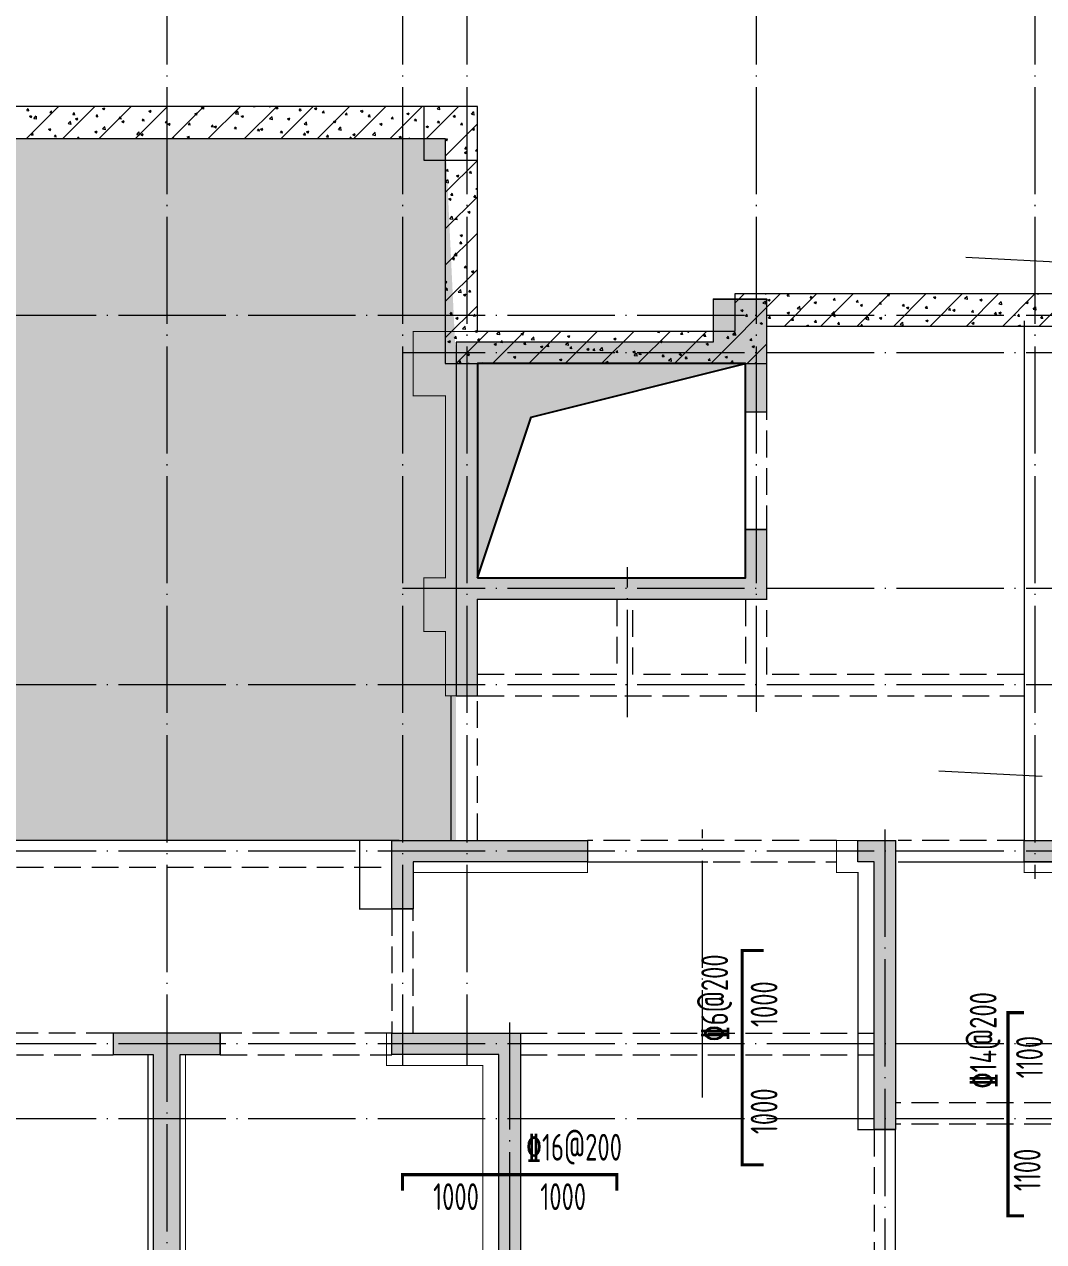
# Model space of a CAD drawing. Extents: x 5874492 to 7194610, y -939842 to -279257.
# Drawn here: x 6630483 to 6639994, y -446953 to -435591 of the extents above; entities that cross this region are included whole.
import ezdxf
from ezdxf.enums import TextEntityAlignment as Align

# ---------------------------------------------------------------- set-up
doc = ezdxf.new("R2010")
doc.units = 0
doc.header["$LTSCALE"] = 1000
doc.linetypes.add('DASH', pattern=[0.35, 0.25, -0.1])
doc.linetypes.add('DOTE', pattern=[2.42, 2, -0.2, 0.02, -0.2])
for name, color, linetype, lineweight in [('A-轴线-塔楼', 1, 'DOTE', 9), ('A-轴线-隔墙', 41, 'DOTE', 9), ('S-基础-DQ', 6, 'Continuous', 20), ('S-基础-HATCH', 251, 'Continuous', 20), ('S-墙柱-HATCH', 251, 'Continuous', 20), ('S-墙柱-WALL', 6, 'Continuous', 20), ('S-板-BEAM', 4, 'DASH', 20), ('S-板-BEAM-CON', 2, 'Continuous', 20), ('S-板-COLU', 50, 'DASH', 20), ('S-板-板面填充', 251, 'Continuous', 20), ('S-板-楼板负筋', 1, 'Continuous', 20), ('S-板-楼板负筋文字', 7, 'Continuous', 20)]:
    doc.layers.add(name, color=color, linetype=linetype, lineweight=lineweight)
doc.layers.add('HOLE', color=5, linetype='Continuous')
doc.layers.add('HOLE_HATCH', color=9, linetype='Continuous')
doc.styles.add('TSSD_Rein', font='tssdeng.shx', dxfattribs={"width": 0.7, "bigfont": 'hztxt.shx'})
doc.styles.add('样式 1', font='tssdeng.shx', dxfattribs={"width": 0.7, "bigfont": 'tssdchn.shx'})

# ---------------------------------------------------------------- blocks, each defined once
blk = doc.blocks.new('ndgfjhgkjhk')
at = {"layer": 'S-板-BEAM'}
for p, q in [((6639995, -516380), (6639995, -515255)), ((6638595, -517005), (6638595, -517705)), ((6638745, -517705), (6638745, -517005)), ((6639795, -517005), (6639795, -517705)), ((6639995, -517705), (6639995, -517005)), ((6638595, -517705), (6637295, -517705)), ((6639795, -517705), (6638745, -517705)), ((6642395, -517705), (6639995, -517705)), ((6637295, -517905), (6638670, -517905)), ((6637295, -519255), (6637295, -517905)), ((6638670, -517905), (6642395, -517905)), ((6639420, -519255), (6638320, -519255)), ((6640645, -519255), (6639420, -519255)), ((6642395, -519255), (6641220, -519255)), ((6638320, -519455), (6639345, -519455)), ((6639495, -519455), (6640645, -519455)), ((6632295, -519505), (6636445, -519505)), ((6636495, -519895), (6636495, -521055)), ((6636695, -521055), (6636695, -519895)), ((6633895, -521055), (6632295, -521055)), ((6636495, -521055), (6634895, -521055)), ((6637695, -521055), (6640995, -521055)), ((6632295, -521255), (6633895, -521255)), ((6634895, -521255), (6636495, -521255)), ((6637695, -521255), (6640995, -521255)), ((6645095, -521705), (6641195, -521705)), ((6640995, -521955), (6640995, -525605)), ((6645095, -521905), (6641195, -521905))]:
    blk.add_line(p, q, dxfattribs=at)
at = {"layer": 'S-板-BEAM-CON'}
for p, q in [((6642395, -514405), (6642395, -515705)), ((6639795, -515255), (6639795, -516380)), ((6642395, -515705), (6642395, -517905)), ((6637045, -517905), (6637045, -519255)), ((6642395, -517905), (6642395, -519255)), ((6636563, -519255), (6630345, -519255)), ((6638320, -519455), (6639445, -519455)), ((6641220, -519455), (6642945, -519455)), ((6641195, -525605), (6641195, -521955))]:
    blk.add_line(p, q, dxfattribs=at)
blk = doc.blocks.new('ZHOUWANG2')
at = {"layer": 'A-轴线-塔楼', "linetype": 'DOTE', "ltscale": 0.5}
for p, q in [((197846, 135010), (197846, 108021)), ((200046, 135010), (200046, 124670)), ((200646, 135010), (200646, 124670)), ((203346, 135010), (203346, 127970)), ((205946, 135010), (205946, 126410)), ((227437, 131670), (165262, 131670)), ((227437, 131320), (200046, 131320)), ((227437, 129120), (200046, 129120)), ((227437, 128220), (165262, 128220)), ((204546, 126870), (204546, 108021)), ((227437, 126670), (165262, 126670)), ((201046, 125070), (201046, 107175)), ((227437, 124870), (165262, 124870)), ((227437, 124170), (165262, 124170))]:
    blk.add_line(p, q, dxfattribs=at)
at = {"layer": 'A-轴线-塔楼', "ltscale": 0.5}
for p, q in [((223182, 131274), (205302, 132209)), ((222931, 126481), (205051, 127416))]:
    blk.add_line(p, q, dxfattribs=at)
at = {"layer": 'A-轴线-隔墙', "ltscale": 0.5}
for p, q in [((202146, 127920), (202146, 129320)), ((202846, 124370), (202846, 126870))]:
    blk.add_line(p, q, dxfattribs=at)
blk = doc.blocks.new('sfdgjhgfhgkjhk')
at = {"layer": 'S-基础-DQ'}
for points in [[(6945492, 358792), (6945492, 356336), (6963809, 356336), (6963809, 354236), (6966809, 354236), (6966809, 354586), (6971909, 354586), (6971909, 347036), (6977909, 347036), (6977909, 339686), (6931592, 339686), (6931592, 336294)], [(6931892, 336294), (6931892, 339386), (6978209, 339386), (6978209, 347336), (6972209, 347336), (6972209, 354886), (6966509, 354886), (6966509, 354536), (6964109, 354536), (6964109, 356636), (6945792, 356636), (6945792, 358792)]]:
    blk.add_lwpolyline(points, dxfattribs=at)
blk.add_lwpolyline([(6964109, 356136), (6964109, 356636), (6963609, 356636), (6963609, 356136)], close=True, dxfattribs=at)
at = {"layer": 'S-基础-HATCH'}
for p, q in [((6959900, 356336), (6960200, 356636)), ((6959904, 356599), (6959918, 356616)), ((6959904, 356599), (6959922, 356597)), ((6959923, 356594), (6959919, 356613)), ((6959928, 356545), (6959949, 356553)), ((6959928, 356545), (6959943, 356535)), ((6959944, 356531), (6959950, 356549)), ((6959969, 356525), (6959992, 356550)), ((6959996, 356518), (6959993, 356547)), ((6960119, 356580), (6960134, 356597)), ((6960119, 356580), (6960137, 356579)), ((6960138, 356575), (6960134, 356594)), ((6960188, 356636), (6960195, 356631)), ((6960196, 356628), (6960198, 356636)), ((6960239, 356336), (6960539, 356636)), ((6960334, 356561), (6960349, 356579)), ((6960334, 356561), (6960352, 356560)), ((6960353, 356556), (6960350, 356575)), ((6960550, 356543), (6960564, 356560)), ((6960568, 356538), (6960565, 356556)), ((6960579, 356336), (6960879, 356636)), ((6960611, 356617), (6960632, 356625)), ((6960611, 356617), (6960626, 356607)), ((6960627, 356604), (6960633, 356622)), ((6960918, 356336), (6961218, 356636)), ((6961042, 356593), (6961063, 356601)), ((6961042, 356593), (6961057, 356583)), ((6961058, 356580), (6961064, 356598)), ((6961257, 356336), (6961557, 356636)), ((6961473, 356569), (6961494, 356577)), ((6961473, 356569), (6961488, 356559)), ((6961489, 356556), (6961495, 356574)), ((6961530, 356619), (6961547, 356636)), ((6961530, 356619), (6961557, 356615)), ((6961557, 356612), (6961555, 356636)), ((6961597, 356336), (6961897, 356636)), ((6961850, 356569), (6961874, 356594)), ((6961850, 356569), (6961877, 356565)), ((6961878, 356562), (6961874, 356591)), ((6961905, 356545), (6961926, 356553)), ((6961905, 356545), (6961920, 356535)), ((6961920, 356532), (6961926, 356550)), ((6961936, 356336), (6962236, 356636)), ((6962017, 356636), (6962032, 356635)), ((6962033, 356631), (6962032, 356636)), ((6962165, 356636), (6962172, 356632)), ((6962172, 356629), (6962175, 356636)), ((6962229, 356618), (6962244, 356635)), ((6962229, 356618), (6962247, 356616)), ((6962248, 356613), (6962244, 356631)), ((6962276, 356336), (6962576, 356636)), ((6962445, 356599), (6962459, 356616)), ((6962445, 356599), (6962462, 356597)), ((6962463, 356594), (6962460, 356613)), ((6962588, 356618), (6962609, 356626)), ((6962588, 356618), (6962603, 356608)), ((6962603, 356605), (6962610, 356623)), ((6962615, 356336), (6962915, 356636)), ((6962660, 356580), (6962674, 356597)), ((6962660, 356580), (6962678, 356578)), ((6962678, 356575), (6962675, 356594)), ((6962875, 356561), (6962889, 356578)), ((6962875, 356561), (6962893, 356560)), ((6962893, 356556), (6962890, 356575)), ((6962955, 356336), (6963255, 356636)), ((6963019, 356594), (6963040, 356602)), ((6963019, 356594), (6963034, 356584)), ((6963035, 356581), (6963041, 356599)), ((6963090, 356542), (6963105, 356560)), ((6963109, 356537), (6963105, 356556)), ((6963294, 356336), (6963594, 356636)), ((6963450, 356570), (6963471, 356578)), ((6963450, 356570), (6963465, 356560)), ((6963466, 356557), (6963472, 356575)), ((6963633, 356336), (6963933, 356636)), ((6963732, 356613), (6963754, 356636)), ((6963732, 356613), (6963758, 356609)), ((6963759, 356606), (6963756, 356635)), ((6963881, 356546), (6963902, 356554)), ((6963881, 356546), (6963896, 356536)), ((6963897, 356533), (6963903, 356551)), ((6964052, 356563), (6964075, 356588)), ((6964052, 356563), (6964078, 356559)), ((6964079, 356556), (6964076, 356585)), ((6959969, 356525), (6959996, 356521)), ((6960107, 356424), (6960128, 356432)), ((6960289, 356476), (6960313, 356500)), ((6960289, 356476), (6960316, 356471)), ((6960317, 356469), (6960313, 356497)), ((6960359, 356521), (6960380, 356529)), ((6960359, 356521), (6960374, 356511)), ((6960375, 356507), (6960381, 356525)), ((6960550, 356543), (6960567, 356541)), ((6960609, 356426), (6960633, 356450)), ((6960637, 356419), (6960633, 356447)), ((6960765, 356524), (6960779, 356541)), ((6960765, 356524), (6960783, 356522)), ((6960783, 356519), (6960780, 356538)), ((6960790, 356497), (6960811, 356505)), ((6960790, 356497), (6960805, 356487)), ((6960806, 356483), (6960812, 356501)), ((6960980, 356505), (6960994, 356522)), ((6960980, 356505), (6960998, 356503)), ((6960999, 356500), (6960995, 356519)), ((6961195, 356486), (6961210, 356503)), ((6961195, 356486), (6961213, 356484)), ((6961214, 356481), (6961210, 356500)), ((6961221, 356473), (6961242, 356481)), ((6961221, 356473), (6961236, 356462)), ((6961237, 356459), (6961243, 356477)), ((6961410, 356467), (6961425, 356484)), ((6961410, 356467), (6961428, 356466)), ((6961429, 356462), (6961425, 356481)), ((6961625, 356448), (6961640, 356466)), ((6961625, 356448), (6961643, 356447)), ((6961644, 356443), (6961641, 356462)), ((6961653, 356449), (6961674, 356457)), ((6961653, 356449), (6961667, 356438)), ((6961668, 356435), (6961674, 356453)), ((6961841, 356430), (6961855, 356447)), ((6961859, 356425), (6961856, 356443)), ((6962084, 356424), (6962105, 356433)), ((6962170, 356520), (6962194, 356544)), ((6962170, 356520), (6962197, 356515)), ((6962198, 356513), (6962194, 356541)), ((6962336, 356521), (6962357, 356529)), ((6962336, 356521), (6962351, 356511)), ((6962351, 356508), (6962357, 356526)), ((6962491, 356470), (6962514, 356494)), ((6962491, 356470), (6962517, 356466)), ((6962518, 356463), (6962515, 356491)), ((6962767, 356497), (6962788, 356505)), ((6962767, 356497), (6962782, 356487)), ((6962782, 356484), (6962789, 356502)), ((6962811, 356420), (6962834, 356445)), ((6962838, 356413), (6962835, 356442)), ((6963090, 356542), (6963108, 356541)), ((6963198, 356473), (6963219, 356481)), ((6963198, 356473), (6963213, 356463)), ((6963214, 356460), (6963220, 356478)), ((6963305, 356523), (6963320, 356541)), ((6963305, 356523), (6963323, 356522)), ((6963324, 356519), (6963320, 356537)), ((6963520, 356505), (6963535, 356522)), ((6963520, 356505), (6963538, 356503)), ((6963539, 356500), (6963536, 356519)), ((6963629, 356449), (6963650, 356457)), ((6963629, 356449), (6963644, 356439)), ((6963645, 356436), (6963651, 356454)), ((6963736, 356486), (6963750, 356503)), ((6963736, 356486), (6963754, 356484)), ((6963754, 356481), (6963751, 356500)), ((6963809, 356173), (6964109, 356473)), ((6963951, 356467), (6963965, 356484)), ((6963951, 356467), (6963969, 356465)), ((6963969, 356462), (6963966, 356481)), ((6964060, 356425), (6964081, 356433)), ((6959946, 356373), (6959960, 356391)), ((6959946, 356373), (6959964, 356372)), ((6959964, 356368), (6959961, 356387)), ((6960107, 356424), (6960122, 356414)), ((6960123, 356410), (6960129, 356429)), ((6960161, 356355), (6960175, 356372)), ((6960161, 356355), (6960179, 356353)), ((6960179, 356350), (6960176, 356368)), ((6960376, 356336), (6960390, 356353)), ((6960394, 356336), (6960391, 356350)), ((6960538, 356400), (6960559, 356408)), ((6960538, 356400), (6960553, 356390)), ((6960554, 356386), (6960560, 356405)), ((6960609, 356426), (6960636, 356422)), ((6960930, 356376), (6960953, 356401)), ((6960930, 356376), (6960956, 356372)), ((6960957, 356369), (6960954, 356398)), ((6960969, 356376), (6960990, 356384)), ((6960969, 356376), (6960984, 356366)), ((6960985, 356362), (6960991, 356381)), ((6961259, 356336), (6961273, 356351)), ((6961275, 356336), (6961274, 356348)), ((6961400, 356352), (6961421, 356360)), ((6961400, 356352), (6961415, 356342)), ((6961416, 356338), (6961422, 356356)), ((6961841, 356430), (6961859, 356428)), ((6962056, 356411), (6962070, 356428)), ((6962056, 356411), (6962074, 356409)), ((6962074, 356406), (6962071, 356425)), ((6962084, 356424), (6962099, 356414)), ((6962099, 356411), (6962105, 356429)), ((6962271, 356392), (6962285, 356409)), ((6962271, 356392), (6962289, 356390)), ((6962290, 356387), (6962286, 356406)), ((6962486, 356373), (6962501, 356390)), ((6962486, 356373), (6962504, 356372)), ((6962505, 356368), (6962501, 356387)), ((6962515, 356400), (6962536, 356409)), ((6962515, 356400), (6962530, 356390)), ((6962530, 356387), (6962537, 356405)), ((6962701, 356354), (6962716, 356372)), ((6962701, 356354), (6962719, 356353)), ((6962720, 356349), (6962716, 356368)), ((6962811, 356420), (6962837, 356416)), ((6962917, 356336), (6962931, 356353)), ((6962934, 356336), (6962932, 356349)), ((6962946, 356376), (6962967, 356384)), ((6962946, 356376), (6962961, 356366)), ((6962962, 356363), (6962968, 356381)), ((6963131, 356371), (6963154, 356395)), ((6963131, 356371), (6963158, 356366)), ((6963158, 356364), (6963155, 356392)), ((6963377, 356352), (6963398, 356360)), ((6963377, 356352), (6963392, 356342)), ((6963393, 356339), (6963399, 356357)), ((6963466, 356336), (6963474, 356345)), ((6963476, 356336), (6963475, 356342)), ((6963809, 356329), (6963829, 356336)), ((6963809, 356328), (6963823, 356318)), ((6963824, 356315), (6963830, 356333)), ((6964060, 356425), (6964075, 356415)), ((6964076, 356412), (6964082, 356430)), ((6963987, 356208), (6964008, 356216)), ((6963987, 356208), (6964002, 356198)), ((6963992, 356241), (6964007, 356259)), ((6963992, 356241), (6964010, 356240)), ((6964003, 356194), (6964009, 356212)), ((6964011, 356236), (6964008, 356255)), ((6964091, 356222), (6964109, 356240)), ((6964091, 356222), (6964109, 356219)), ((6963809, 355833), (6964109, 356133)), ((6963819, 356034), (6963833, 356052)), ((6963819, 356034), (6963837, 356033)), ((6963837, 356030), (6963834, 356048)), ((6963914, 355990), (6963935, 355998)), ((6963914, 355990), (6963929, 355980)), ((6963930, 355977), (6963936, 355995)), ((6964034, 356016), (6964048, 356033)), ((6964034, 356016), (6964052, 356014)), ((6964053, 356011), (6964049, 356030)), ((6963811, 355929), (6963834, 355954)), ((6963811, 355929), (6963838, 355925)), ((6963838, 355922), (6963835, 355951)), ((6964093, 355869), (6964109, 355875)), ((6964093, 355869), (6964108, 355859)), ((6963809, 355494), (6964109, 355794)), ((6963841, 355773), (6963862, 355781)), ((6963841, 355773), (6963856, 355762)), ((6963857, 355759), (6963863, 355777)), ((6963860, 355809), (6963875, 355826)), ((6963860, 355809), (6963878, 355807)), ((6963879, 355804), (6963876, 355823)), ((6964076, 355790), (6964090, 355807)), ((6964076, 355790), (6964094, 355788)), ((6964094, 355785), (6964091, 355804)), ((6964109, 355856), (6964109, 355856)), ((6964020, 355652), (6964041, 355660)), ((6964020, 355652), (6964035, 355642)), ((6964036, 355638), (6964042, 355656)), ((6963851, 355587), (6963874, 355612)), ((6963851, 355587), (6963878, 355583)), ((6963878, 355580), (6963875, 355609)), ((6963902, 355583), (6963917, 355600)), ((6963902, 355583), (6963920, 355582)), ((6963921, 355578), (6963917, 355597)), ((6963809, 355154), (6964109, 355454)), ((6963947, 355434), (6963968, 355442)), ((6963947, 355434), (6963962, 355424)), ((6963963, 355421), (6963969, 355439)), ((6963944, 355358), (6963958, 355375)), ((6963944, 355358), (6963962, 355356)), ((6963962, 355353), (6963959, 355371)), ((6963874, 355217), (6963895, 355225)), ((6963874, 355217), (6963889, 355207)), ((6963890, 355203), (6963896, 355221)), ((6963891, 355246), (6963914, 355270)), ((6963891, 355246), (6963917, 355241)), ((6963918, 355239), (6963915, 355267)), ((6963809, 354815), (6964109, 355115)), ((6963985, 355132), (6964000, 355149)), ((6963985, 355132), (6964003, 355130)), ((6964004, 355127), (6964000, 355146)), ((6964053, 355096), (6964074, 355104)), ((6964053, 355096), (6964068, 355086)), ((6964069, 355082), (6964075, 355101)), ((6963809, 355002), (6963822, 355007)), ((6963809, 354994), (6963816, 354989)), ((6963817, 354986), (6963823, 355004)), ((6963812, 354925), (6963826, 354942)), ((6963812, 354925), (6963830, 354923)), ((6963830, 354920), (6963827, 354939)), ((6963930, 354904), (6963954, 354928)), ((6963930, 354904), (6963957, 354900)), ((6963958, 354897), (6963954, 354925)), ((6963980, 354878), (6964001, 354886)), ((6963980, 354878), (6963995, 354868)), ((6963996, 354865), (6964002, 354883)), ((6964027, 354906), (6964041, 354923)), ((6964027, 354906), (6964045, 354905)), ((6964046, 354901), (6964042, 354920)), ((6966285, 354236), (6966935, 354886)), ((6966509, 354800), (6966596, 354886)), ((6966794, 354886), (6966801, 354886)), ((6966801, 354882), (6966801, 354886)), ((6966974, 354586), (6967274, 354886)), ((6966998, 354868), (6967012, 354886)), ((6966998, 354868), (6967016, 354867)), ((6967016, 354863), (6967013, 354882)), ((6967213, 354849), (6967227, 354867)), ((6967213, 354849), (6967231, 354848)), ((6967232, 354845), (6967228, 354863)), ((6967314, 354586), (6967614, 354886)), ((6967428, 354831), (6967443, 354848)), ((6967447, 354826), (6967443, 354845)), ((6967653, 354586), (6967953, 354886)), ((6967934, 354880), (6967951, 354886)), ((6967934, 354880), (6967949, 354870)), ((6967949, 354866), (6967955, 354884)), ((6967993, 354586), (6968293, 354886)), ((6968332, 354586), (6968632, 354886)), ((6968361, 354885), (6968360, 354886)), ((6968365, 354856), (6968386, 354864)), ((6968365, 354856), (6968380, 354846)), ((6968380, 354842), (6968387, 354860)), ((6968653, 354843), (6968677, 354867)), ((6968653, 354843), (6968680, 354838)), ((6968672, 354586), (6968972, 354886)), ((6968681, 354836), (6968677, 354864)), ((6969011, 354586), (6969311, 354886)), ((6969332, 354886), (6969341, 354885)), ((6969342, 354882), (6969341, 354886)), ((6969350, 354586), (6969650, 354886)), ((6963809, 354476), (6964109, 354776)), ((6966567, 354734), (6966588, 354742)), ((6966567, 354734), (6966582, 354724)), ((6966583, 354721), (6966589, 354739)), ((6966772, 354799), (6966796, 354823)), ((6966772, 354799), (6966799, 354795)), ((6966799, 354792), (6966796, 354820)), ((6966819, 354831), (6966840, 354839)), ((6966819, 354831), (6966834, 354821)), ((6966835, 354818), (6966841, 354836)), ((6967092, 354749), (6967116, 354773)), ((6967092, 354749), (6967119, 354745)), ((6967120, 354742), (6967116, 354770)), ((6967251, 354807), (6967272, 354815)), ((6967251, 354807), (6967265, 354797)), ((6967266, 354793), (6967272, 354812)), ((6967428, 354831), (6967446, 354829)), ((6967643, 354812), (6967658, 354829)), ((6967643, 354812), (6967661, 354810)), ((6967662, 354807), (6967659, 354826)), ((6967682, 354783), (6967703, 354791)), ((6967682, 354783), (6967697, 354773)), ((6967697, 354769), (6967703, 354788)), ((6967859, 354793), (6967873, 354810)), ((6967859, 354793), (6967876, 354791)), ((6967877, 354788), (6967874, 354807)), ((6968074, 354774), (6968088, 354791)), ((6968074, 354774), (6968092, 354773)), ((6968092, 354769), (6968089, 354788)), ((6968113, 354759), (6968134, 354767)), ((6968113, 354759), (6968128, 354749)), ((6968128, 354745), (6968134, 354764)), ((6968289, 354755), (6968303, 354773)), ((6968289, 354755), (6968307, 354754)), ((6968308, 354750), (6968304, 354769)), ((6968504, 354737), (6968519, 354754)), ((6968504, 354737), (6968522, 354735)), ((6968523, 354732), (6968519, 354750)), ((6968544, 354735), (6968565, 354743)), ((6968544, 354735), (6968559, 354725)), ((6968560, 354721), (6968566, 354740)), ((6968719, 354718), (6968734, 354735)), ((6968738, 354713), (6968734, 354732)), ((6968796, 354832), (6968817, 354840)), ((6968796, 354832), (6968811, 354821)), ((6968812, 354818), (6968818, 354836)), ((6968974, 354793), (6968997, 354817)), ((6968974, 354793), (6969000, 354789)), ((6969001, 354786), (6968998, 354814)), ((6969227, 354808), (6969248, 354816)), ((6969227, 354808), (6969242, 354797)), ((6969243, 354794), (6969249, 354812)), ((6969294, 354743), (6969317, 354768)), ((6969294, 354743), (6969320, 354739)), ((6969321, 354736), (6969318, 354765)), ((6963853, 354699), (6963868, 354717)), ((6963853, 354699), (6963871, 354698)), ((6963872, 354694), (6963869, 354713)), ((6963907, 354661), (6963928, 354669)), ((6963907, 354661), (6963922, 354651)), ((6963923, 354647), (6963929, 354665)), ((6964069, 354681), (6964083, 354698)), ((6964069, 354681), (6964087, 354679)), ((6964087, 354676), (6964084, 354694)), ((6966609, 354680), (6966624, 354698)), ((6966609, 354680), (6966627, 354679)), ((6966628, 354675), (6966624, 354694)), ((6966746, 354613), (6966767, 354621)), ((6966746, 354613), (6966761, 354603)), ((6966762, 354600), (6966768, 354618)), ((6966824, 354661), (6966839, 354679)), ((6966824, 354661), (6966842, 354660)), ((6966843, 354657), (6966839, 354675)), ((6966998, 354710), (6967019, 354718)), ((6966998, 354710), (6967013, 354700)), ((6967014, 354697), (6967020, 354715)), ((6967039, 354643), (6967054, 354660)), ((6967039, 354643), (6967057, 354641)), ((6967058, 354638), (6967055, 354657)), ((6967255, 354624), (6967269, 354641)), ((6967255, 354624), (6967273, 354622)), ((6967273, 354619), (6967270, 354638)), ((6967412, 354699), (6967436, 354724)), ((6967412, 354699), (6967439, 354695)), ((6967430, 354686), (6967451, 354694)), ((6967430, 354686), (6967445, 354676)), ((6967440, 354692), (6967437, 354721)), ((6967445, 354673), (6967451, 354691)), ((6967470, 354605), (6967484, 354622)), ((6967488, 354600), (6967485, 354619)), ((6967733, 354650), (6967756, 354674)), ((6967733, 354650), (6967759, 354646)), ((6967760, 354643), (6967757, 354671)), ((6967861, 354662), (6967882, 354670)), ((6967861, 354662), (6967876, 354652)), ((6967876, 354649), (6967882, 354667)), ((6968053, 354600), (6968076, 354624)), ((6968080, 354593), (6968077, 354622)), ((6968292, 354638), (6968313, 354646)), ((6968292, 354638), (6968307, 354628)), ((6968307, 354625), (6968314, 354643)), ((6968719, 354718), (6968737, 354716)), ((6968723, 354614), (6968744, 354622)), ((6968723, 354614), (6968738, 354604)), ((6968739, 354601), (6968745, 354619)), ((6968934, 354699), (6968949, 354716)), ((6968934, 354699), (6968952, 354697)), ((6968953, 354694), (6968950, 354713)), ((6968975, 354711), (6968996, 354719)), ((6968975, 354711), (6968990, 354701)), ((6968991, 354697), (6968997, 354716)), ((6969150, 354680), (6969164, 354697)), ((6969150, 354680), (6969168, 354678)), ((6969168, 354675), (6969165, 354694)), ((6969365, 354661), (6969379, 354678)), ((6969365, 354661), (6969383, 354660)), ((6969383, 354656), (6969380, 354675)), ((6963909, 354236), (6964209, 354536)), ((6963970, 354562), (6963994, 354586)), ((6963970, 354562), (6963997, 354558)), ((6963997, 354555), (6963994, 354583)), ((6964087, 354540), (6964108, 354548)), ((6964087, 354540), (6964101, 354530)), ((6964102, 354527), (6964108, 354545)), ((6964249, 354236), (6964549, 354536)), ((6964290, 354512), (6964313, 354536)), ((6964290, 354512), (6964317, 354508)), ((6964318, 354505), (6964314, 354534)), ((6964518, 354516), (6964539, 354524)), ((6964518, 354516), (6964533, 354506)), ((6964533, 354503), (6964539, 354521)), ((6964588, 354236), (6964888, 354536)), ((6964927, 354236), (6965227, 354536)), ((6964949, 354492), (6964970, 354500)), ((6965267, 354236), (6965567, 354536)), ((6965606, 354236), (6965906, 354536)), ((6965790, 354530), (6965795, 354536)), ((6965790, 354530), (6965808, 354528)), ((6965809, 354525), (6965807, 354536)), ((6965946, 354236), (6966246, 354536)), ((6966005, 354511), (6966020, 354528)), ((6966005, 354511), (6966023, 354510)), ((6966024, 354506), (6966020, 354525)), ((6966070, 354536), (6966078, 354531)), ((6966079, 354527), (6966082, 354536)), ((6966220, 354492), (6966235, 354510)), ((6966239, 354487), (6966236, 354506)), ((6966492, 354506), (6966515, 354531)), ((6966492, 354506), (6966518, 354502)), ((6966494, 354517), (6966515, 354525)), ((6966494, 354517), (6966509, 354507)), ((6966510, 354503), (6966516, 354521)), ((6966519, 354499), (6966516, 354528)), ((6967178, 354589), (6967199, 354597)), ((6967178, 354589), (6967182, 354586)), ((6967197, 354586), (6967199, 354594)), ((6967470, 354605), (6967488, 354603)), ((6967685, 354586), (6967699, 354603)), ((6967685, 354586), (6967685, 354586)), ((6967703, 354586), (6967700, 354600)), ((6968053, 354600), (6968080, 354596)), ((6969154, 354590), (6969175, 354598)), ((6969154, 354590), (6969160, 354586)), ((6969173, 354586), (6969176, 354595)), ((6963834, 354443), (6963856, 354451)), ((6963834, 354443), (6963849, 354433)), ((6963850, 354430), (6963856, 354448)), ((6963895, 354474), (6963910, 354491)), ((6963895, 354474), (6963913, 354472)), ((6963914, 354469), (6963910, 354488)), ((6964110, 354455), (6964125, 354472)), ((6964110, 354455), (6964128, 354453)), ((6964129, 354450), (6964125, 354469)), ((6964266, 354419), (6964287, 354427)), ((6964266, 354419), (6964281, 354409)), ((6964281, 354406), (6964287, 354424)), ((6964325, 354436), (6964340, 354453)), ((6964325, 354436), (6964343, 354434)), ((6964344, 354431), (6964341, 354450)), ((6964541, 354417), (6964555, 354434)), ((6964541, 354417), (6964559, 354416)), ((6964559, 354412), (6964556, 354431)), ((6964610, 354462), (6964634, 354487)), ((6964610, 354462), (6964637, 354458)), ((6964638, 354455), (6964635, 354484)), ((6964697, 354395), (6964718, 354403)), ((6964697, 354395), (6964712, 354385)), ((6964712, 354382), (6964718, 354400)), ((6964756, 354398), (6964770, 354416)), ((6964756, 354398), (6964774, 354397)), ((6964774, 354393), (6964771, 354412)), ((6964931, 354413), (6964954, 354437)), ((6964931, 354413), (6964957, 354409)), ((6964949, 354492), (6964964, 354482)), ((6964958, 354406), (6964955, 354434)), ((6964964, 354479), (6964971, 354497)), ((6964971, 354380), (6964985, 354397)), ((6964990, 354375), (6964986, 354393)), ((6965251, 354363), (6965274, 354388)), ((6965380, 354468), (6965401, 354476)), ((6965380, 354468), (6965395, 354458)), ((6965396, 354454), (6965402, 354473)), ((6965811, 354444), (6965832, 354452)), ((6965811, 354444), (6965826, 354434)), ((6965827, 354430), (6965833, 354449)), ((6966220, 354492), (6966238, 354491)), ((6966242, 354420), (6966263, 354428)), ((6966242, 354420), (6966257, 354410)), ((6966258, 354406), (6966264, 354425)), ((6966436, 354473), (6966450, 354491)), ((6966436, 354473), (6966453, 354472)), ((6966454, 354469), (6966451, 354487)), ((6966624, 354236), (6966809, 354421)), ((6966651, 354455), (6966665, 354472)), ((6966651, 354455), (6966669, 354453)), ((6966669, 354450), (6966666, 354469)), ((6966673, 354396), (6966694, 354404)), ((6966673, 354396), (6966688, 354386)), ((6966689, 354382), (6966695, 354401)), ((6964014, 354322), (6964035, 354330)), ((6964014, 354322), (6964028, 354312)), ((6964029, 354309), (6964035, 354327)), ((6964445, 354298), (6964466, 354306)), ((6964445, 354298), (6964460, 354288)), ((6964460, 354285), (6964466, 354303)), ((6964876, 354274), (6964897, 354282)), ((6964876, 354274), (6964891, 354264)), ((6964891, 354261), (6964898, 354279)), ((6964971, 354380), (6964989, 354378)), ((6965128, 354371), (6965149, 354379)), ((6965128, 354371), (6965143, 354361)), ((6965144, 354358), (6965150, 354376)), ((6965186, 354361), (6965201, 354378)), ((6965186, 354361), (6965204, 354359)), ((6965205, 354356), (6965201, 354375)), ((6965251, 354363), (6965278, 354359)), ((6965278, 354356), (6965275, 354385)), ((6965401, 354342), (6965416, 354359)), ((6965401, 354342), (6965419, 354340)), ((6965420, 354337), (6965416, 354356)), ((6965559, 354347), (6965580, 354355)), ((6965559, 354347), (6965574, 354337)), ((6965571, 354313), (6965594, 354338)), ((6965571, 354313), (6965598, 354309)), ((6965575, 354334), (6965581, 354352)), ((6965598, 354306), (6965595, 354335)), ((6965616, 354323), (6965631, 354340)), ((6965616, 354323), (6965634, 354322)), ((6965635, 354318), (6965632, 354337)), ((6965832, 354304), (6965846, 354322)), ((6965832, 354304), (6965850, 354303)), ((6965850, 354299), (6965847, 354318)), ((6965891, 354264), (6965915, 354288)), ((6965919, 354257), (6965915, 354285)), ((6965990, 354323), (6966011, 354331)), ((6965990, 354323), (6966005, 354313)), ((6966006, 354310), (6966012, 354328)), ((6966047, 354285), (6966061, 354303)), ((6966047, 354285), (6966065, 354284)), ((6966065, 354281), (6966062, 354299)), ((6966262, 354267), (6966276, 354284)), ((6966281, 354262), (6966277, 354281)), ((6966421, 354299), (6966442, 354307)), ((6966421, 354299), (6966436, 354289)), ((6966437, 354286), (6966443, 354304)), ((6963937, 354248), (6963951, 354265)), ((6963937, 354248), (6963955, 354246)), ((6963955, 354243), (6963952, 354262)), ((6964026, 354236), (6964033, 354244)), ((6964035, 354236), (6964034, 354241)), ((6964158, 354236), (6964166, 354246)), ((6964168, 354236), (6964167, 354243)), ((6965307, 354250), (6965328, 354258)), ((6965307, 354250), (6965322, 354240)), ((6965323, 354237), (6965329, 354255)), ((6965891, 354264), (6965918, 354260)), ((6966232, 354236), (6966235, 354239)), ((6966262, 354267), (6966280, 354265)), ((6966477, 354248), (6966492, 354265)), ((6966477, 354248), (6966495, 354246)), ((6966496, 354243), (6966492, 354262)), ((6966698, 354236), (6966707, 354246)), ((6966709, 354236), (6966707, 354243))]:
    blk.add_line(p, q, dxfattribs=at)
blk = doc.blocks.new('sdgjhgfjhgfj')
at = {"layer": 'S-板-COLU', "const_width": 10}
for points in [[(6320545, -397602), (6320545, -397002), (6320345, -397002), (6320345, -396502), (6320545, -396502), (6320545, -394802), (6320245, -394802), (6320245, -394202), (6320845, -394202), (6323045, -394202), (6323045, -393902), (6323545, -393902), (6323545, -394952), (6323345, -394952), (6323345, -394502), (6320845, -394502), (6320845, -394802), (6320845, -396502), (6323345, -396502), (6323345, -396052), (6323545, -396052), (6323545, -396702), (6320845, -396702), (6320845, -397002), (6320845, -397602)], [(6319745, -399592), (6319745, -398952), (6321870, -398952), (6321870, -399252), (6320245, -399252), (6320245, -399592)], [(6324395, -401652), (6324395, -399252), (6324195, -399252), (6324195, -398952), (6324745, -398952), (6324745, -401652)], [(6317770, -403452), (6317770, -400952), (6317445, -400952), (6317445, -400752), (6318445, -400752), (6318445, -400952), (6318120, -400952), (6318120, -403452)], [(6320895, -403452), (6320895, -401052), (6319995, -401052), (6319995, -400752), (6321245, -400752), (6321245, -403452)]]:
    blk.add_lwpolyline(points, close=True, dxfattribs=at)
blk.add_lwpolyline([(6328494, -399252), (6325945, -399252), (6325945, -398952), (6326045, -398952), (6328645, -398952), (6328645, -393902), (6329295, -393902), (6329295, -394552), (6328994, -394552), (6328995, -399922), (6328645, -399922), (6328645, -399452)], dxfattribs=at)
blk = doc.blocks.new('safdhgfjhgfj')
at = {"layer": 'S-墙柱-HATCH', "ltscale": 0.2}
h = blk.add_hatch(color=256, dxfattribs=at)
h.paths.add_polyline_path([(6293545, -281423), (6293545, -286793), (6293845, -286793), (6293845, -286023), (6296545, -286023), (6296545, -285823), (6296445, -285823), (6293845, -285823), (6293845, -280773), (6293245, -280773), (6293245, -281423)])
h.paths.add_polyline_path([(6288045, -295923), (6287795, -295923), (6287795, -288523), (6288635, -288523), (6288635, -288273), (6287545, -288273), (6287545, -296523), (6288045, -296523)])
h.paths.add_polyline_path([(6314845, -287823), (6315845, -287823), (6315845, -287623), (6314645, -287623), (6314645, -290323), (6314845, -290323)])
h.paths.add_polyline_path([(6314845, -292123), (6315245, -292123), (6315245, -291923), (6314645, -291923), (6314645, -294423), (6314845, -294423)])
h.paths.add_polyline_path([(6315645, -286023), (6313895, -286023), (6313895, -285823), (6315845, -285823), (6315845, -286463), (6315645, -286463)])
h.paths.add_polyline_path([(6304670, -290323), (6304420, -290323), (6304420, -287823), (6304045, -287823), (6304045, -287623), (6305045, -287623), (6305045, -287823), (6304670, -287823)])
h.paths.add_polyline_path([(6301445, -292123), (6301845, -292123), (6301845, -291923), (6301245, -291923), (6301245, -294423), (6301445, -294423)])
h.paths.add_polyline_path([(6314095, -284523), (6314095, -283423), (6312495, -283423), (6312495, -281123), (6309995, -281123), (6309995, -283423), (6308395, -283423), (6308395, -284523), (6308595, -284523), (6308595, -283623), (6310695, -283623), (6310695, -283423), (6310195, -283423), (6310195, -281323), (6312295, -281323), (6312295, -283423), (6311795, -283423), (6311795, -283623), (6313895, -283623), (6313895, -284523)])
h.paths.add_polyline_path([(6307645, -287823), (6306645, -287823), (6306645, -287623), (6307845, -287623), (6307845, -290323), (6307645, -290323)])
h.paths.add_polyline_path([(6307645, -292123), (6307245, -292123), (6307245, -291923), (6307845, -291923), (6307845, -294423), (6307645, -294423)])
h.paths.add_polyline_path([(6300645, -285823), (6300645, -286023), (6302245, -286023), (6302245, -286463), (6302445, -286463), (6302445, -285823)])
h.paths.add_polyline_path([(6300645, -283273), (6300645, -284473), (6300845, -284473), (6300845, -280773), (6298345, -280773), (6298345, -281473), (6298545, -281473), (6298545, -280973), (6300645, -280973), (6300645, -283073), (6298545, -283073), (6298545, -282573), (6298345, -282573), (6298345, -283273)])
h.paths.add_polyline_path([(6306845, -286023), (6308595, -286023), (6308595, -285823), (6306645, -285823), (6306645, -286463), (6306845, -286463)])
h.paths.add_polyline_path([(6297695, -288523), (6297995, -288523), (6297995, -286023), (6298095, -286023), (6298095, -285823), (6297695, -285823)])
h.paths.add_polyline_path([(6311145, -288523), (6311345, -288523), (6311345, -286023), (6311695, -286023), (6311695, -285823), (6310795, -285823), (6310795, -286023), (6311145, -286023)])
h.paths.add_polyline_path([(6301445, -287823), (6302445, -287823), (6302445, -287623), (6301245, -287623), (6301245, -290323), (6301445, -290323)])
h.paths.add_polyline_path([(6298395, -296223), (6298395, -295923), (6297995, -295923), (6297995, -292173), (6297695, -292173), (6297695, -295923), (6296945, -295923), (6296945, -296223)])
h.paths.add_polyline_path([(6305445, -296223), (6305445, -295923), (6304670, -295923), (6304670, -291523), (6304420, -291523), (6304420, -295923), (6303645, -295923), (6303645, -296223)])
h.paths.add_polyline_path([(6312145, -296223), (6312145, -295923), (6311345, -295923), (6311345, -292173), (6311145, -292173), (6311145, -295923), (6310345, -295923), (6310345, -296223)])
h.paths.add_polyline_path([(6293445, -295923), (6293595, -295923), (6293595, -292373), (6293845, -292373), (6293845, -296523), (6293445, -296523)])
h.paths.add_polyline_path([(6293145, -288523), (6293645, -288523), (6293645, -291323), (6293845, -291323), (6293845, -288273), (6293145, -288273)])
h.paths.add_polyline_path([(6317820, -290323), (6318070, -290323), (6318070, -287823), (6318445, -287823), (6318445, -287623), (6317445, -287623), (6317445, -287823), (6317820, -287823)])
h.paths.add_polyline_path([(6321045, -292123), (6320645, -292123), (6320645, -291923), (6321245, -291923), (6321245, -294423), (6321045, -294423)])
h.paths.add_polyline_path([(6321870, -285823), (6321870, -286023), (6320245, -286023), (6320245, -286463), (6320045, -286463), (6320045, -285823)])
h.paths.add_polyline_path([(6324745, -288523), (6324545, -288523), (6324545, -286023), (6324395, -286023), (6324395, -285823), (6324745, -285823)])
h.paths.add_polyline_path([(6321045, -287823), (6320045, -287823), (6320045, -287623), (6321245, -287623), (6321245, -290323), (6321045, -290323)])
h.paths.add_polyline_path([(6324095, -296223), (6324095, -295923), (6324495, -295923), (6324495, -292173), (6324745, -292173), (6324745, -295923), (6325545, -295923), (6325545, -296223)])
h.paths.add_polyline_path([(6317045, -296223), (6317045, -295923), (6317820, -295923), (6317820, -291523), (6318070, -291523), (6318070, -295923), (6318845, -295923), (6318845, -296223)])
h.paths.add_polyline_path([(6323045, -281173), (6320645, -281173), (6320645, -284473), (6320845, -284473), (6320845, -283573), (6323545, -283573), (6323545, -282923), (6323345, -282923), (6323345, -283373), (6320845, -283373), (6320845, -281373), (6323345, -281373), (6323345, -281823), (6323545, -281823), (6323545, -280773), (6323045, -280773)])
h.paths.add_polyline_path([(6328945, -281423), (6328945, -286793), (6328645, -286793), (6328645, -286023), (6325945, -286023), (6325945, -285823), (6326045, -285823), (6328645, -285823), (6328645, -280773), (6329295, -280773), (6329295, -281423)])
h.paths.add_polyline_path([(6329045, -295923), (6328945, -295923), (6328945, -292373), (6328645, -292373), (6328645, -296523), (6329045, -296523)])
h.paths.add_polyline_path([(6329345, -288523), (6328945, -288523), (6328945, -291323), (6328645, -291323), (6328645, -288273), (6329345, -288273)])
h.paths.add_polyline_path([(6334445, -295923), (6334695, -295923), (6334695, -288523), (6333855, -288523), (6333855, -288273), (6334945, -288273), (6334945, -296523), (6334445, -296523)])
at = {"layer": 'S-墙柱-WALL'}
for points in [[(6323045, -281173), (6320645, -281173), (6320645, -284473), (6320845, -284473), (6320845, -283573), (6323545, -283573), (6323545, -282923), (6323345, -282923), (6323345, -283373), (6320845, -283373), (6320845, -281373), (6323345, -281373), (6323345, -281823), (6323545, -281823), (6323545, -280773), (6323045, -280773)], [(6328945, -281423), (6328945, -286793), (6328645, -286793), (6328645, -286023), (6325945, -286023), (6325945, -285823), (6326045, -285823), (6326045, -285823), (6328645, -285823), (6328645, -280773), (6329295, -280773), (6329295, -281423)], [(6321870, -285823), (6321870, -286023), (6320245, -286023), (6320245, -286463), (6320045, -286463), (6320045, -285823)], [(6324745, -288523), (6324545, -288523), (6324545, -286023), (6324395, -286023), (6324395, -285823), (6324745, -285823)], [(6317820, -290323), (6318070, -290323), (6318070, -287823), (6318445, -287823), (6318445, -287623), (6317445, -287623), (6317445, -287823), (6317820, -287823)], [(6321045, -287823), (6320045, -287823), (6320045, -287623), (6321245, -287623), (6321245, -290323), (6321045, -290323)]]:
    blk.add_lwpolyline(points, close=True, dxfattribs=at)

msp = doc.modelspace()

# ---------------------------------------------------------------- hatches: boundary and pattern name
at = {"layer": 'HOLE_HATCH', "ltscale": 0.2}
msp.add_hatch(color=256, dxfattribs=at).paths.add_polyline_path([(6634711.2, -438757.4), (6637211.2, -438757.4), (6635211.2, -439257.4), (6634711.2, -440757.4)])
at = {"layer": 'S-板-板面填充'}
h = msp.add_hatch(dxfattribs=at)
h.set_pattern_fill('CROSS,_O', color=256, scale=100)
h.set_pattern_definition([(0, (-312234.5, 0), (158.75, 158.75), [79.375, -238.125]), (90, (-312194.81, -39.69), (-158.75, 158.75), [79.375, -238.125])])
h.paths.add_polyline_path([(6598616.1, -456699.9), (6602194.4, -456699.9), (6602194.4, -453907.4), (6601411.2, -453907.4), (6601411.2, -445657.4), (6607411.2, -445657.4), (6607411.2, -438807.4), (6607111.2, -438807.4), (6607111.2, -438157.4), (6614711.2, -438157.4), (6614711.2, -443207.4), (6622261.2, -443207.4), (6622261.2, -440807.4), (6623861.2, -440807.4), (6623861.2, -438507.4), (6626361.2, -438507.4), (6626361.2, -440807.4), (6627961.2, -440807.4), (6627961.3, -443207.4), (6634511.2, -443207.4), (6634511.3, -438757.4), (6634411.2, -436657.4), (6616094.4, -436657.4), (6616094.4, -434201.1), (6598616.1, -434201.1)])

# ---------------------------------------------------------------- linework, layer by layer
at = {"layer": 'HOLE', "ltscale": 0.2}
msp.add_lwpolyline([(6634711.2, -440757.4), (6637211.2, -440757.4), (6637211.2, -438757.4), (6634711.2, -438757.4)], close=True, dxfattribs=at)
msp.add_lwpolyline([(6634711.2, -440757.4), (6635211.2, -439257.4), (6637211.2, -438757.4)], dxfattribs=at)
at = {"layer": 'S-板-楼板负筋', "const_width": 30}
for points in [[(6637380.8, -446235.9), (6637180.8, -446235.9), (6637180.8, -444235.9), (6637380.8, -444235.9)], [(6639811.8, -446712), (6639661.8, -446712), (6639661.8, -444815.9), (6639811.8, -444815.9)], [(6634011.2, -446478.1), (6634011.2, -446328.1), (6636011.2, -446328.1), (6636011.2, -446478.1)]]:
    msp.add_lwpolyline(points, dxfattribs=at)

# ---------------------------------------------------------------- block references
at = {"color": 3}
msp.add_blockref('ZHOUWANG2', (6433965.2, -569977), dxfattribs=at)
msp.add_blockref('sfdgjhgfhgkjhk', (-329397.9, -792993.6))
at = {"layer": 'S-墙柱-HATCH'}
for name, p in [('sdgjhgfjhgfj', (313866.7, -44255.8)), ('safdhgfjhgfj', (313866.7, -157384.4))]:
    msp.add_blockref(name, p, dxfattribs=at)
at = {"layer": 'S-板-BEAM'}
msp.add_blockref('ndgfjhgkjhk', (-2583.5, 76047.1), dxfattribs=at)

# ---------------------------------------------------------------- texts
at = {"layer": 'S-板-楼板负筋文字', "style": 'TSSD_Rein', "width": 0.7}
msp.add_text('\x846@200', height=250, rotation=90, dxfattribs=at).set_placement((6637049.4, -445083.4))
for p in [(6637260.8, -444735.9), (6637260.8, -445735.9)]:
    msp.add_text('1000', height=250, rotation=90, dxfattribs=at).set_placement(p, align=Align.TOP_CENTER)
at = {"layer": 'S-板-楼板负筋文字', "linetype": 'Continuous', "style": '样式 1', "width": 0.7}
msp.add_text('\x8414@200', height=250, rotation=90, dxfattribs=at).set_placement((6639554.6, -445523.4))
for p in [(6639736.9, -445230.3), (6639715.3, -446283.2)]:
    msp.add_text('1100', height=250, rotation=90, dxfattribs=at).set_placement(p, align=Align.TOP_CENTER)
at = {"layer": 'S-板-楼板负筋文字', "style": 'TSSD_Rein', "width": 0.7}
msp.add_text('\x8416@200', height=250, dxfattribs=at).set_placement((6635163.7, -446196.6))
for p in [(6634511.2, -446408.1), (6635511.2, -446408.1)]:
    msp.add_text('1000', height=250, dxfattribs=at).set_placement(p, align=Align.TOP_CENTER)

doc.saveas('drawing.dxf')
